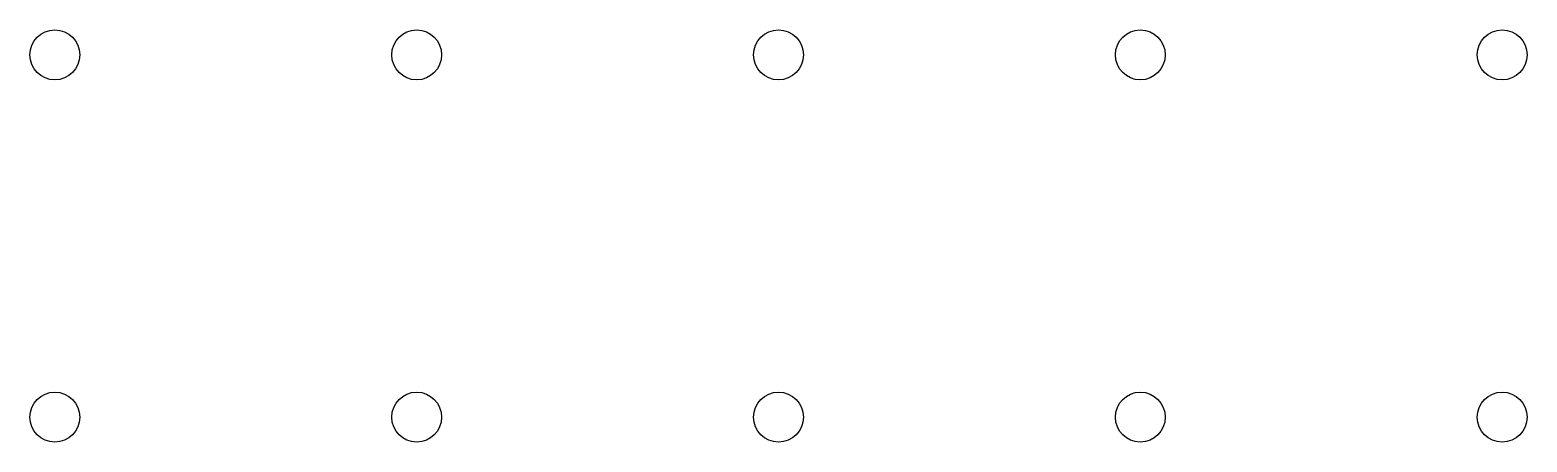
# Model space of a CAD drawing. Extents: x 0.24 to 2.9, y 0.39 to 2.15.
# Drawn here: x 0.8931 to 1.3069, y 1.9931 to 2.1069 of the extents above; entities that cross this region are included whole.
import ezdxf

# ---------------------------------------------------------------- set-up
doc = ezdxf.new("R2010")
doc.units = 0
doc.header["$MEASUREMENT"] = 0
doc.layers.add('BLACK', color=7, linetype='CONTINUOUS')

msp = doc.modelspace()

# ---------------------------------------------------------------- linework, layer by layer
at = {"layer": 'BLACK'}
for centre in [(0.9, 2.1), (1, 2.1), (1.1, 2.1), (1.2, 2.1), (1.3, 2.1), (0.9, 2), (1, 2), (1.1, 2), (1.2, 2), (1.3, 2)]:
    msp.add_circle(centre, 0.00689, dxfattribs=at)

doc.saveas('drawing.dxf')
